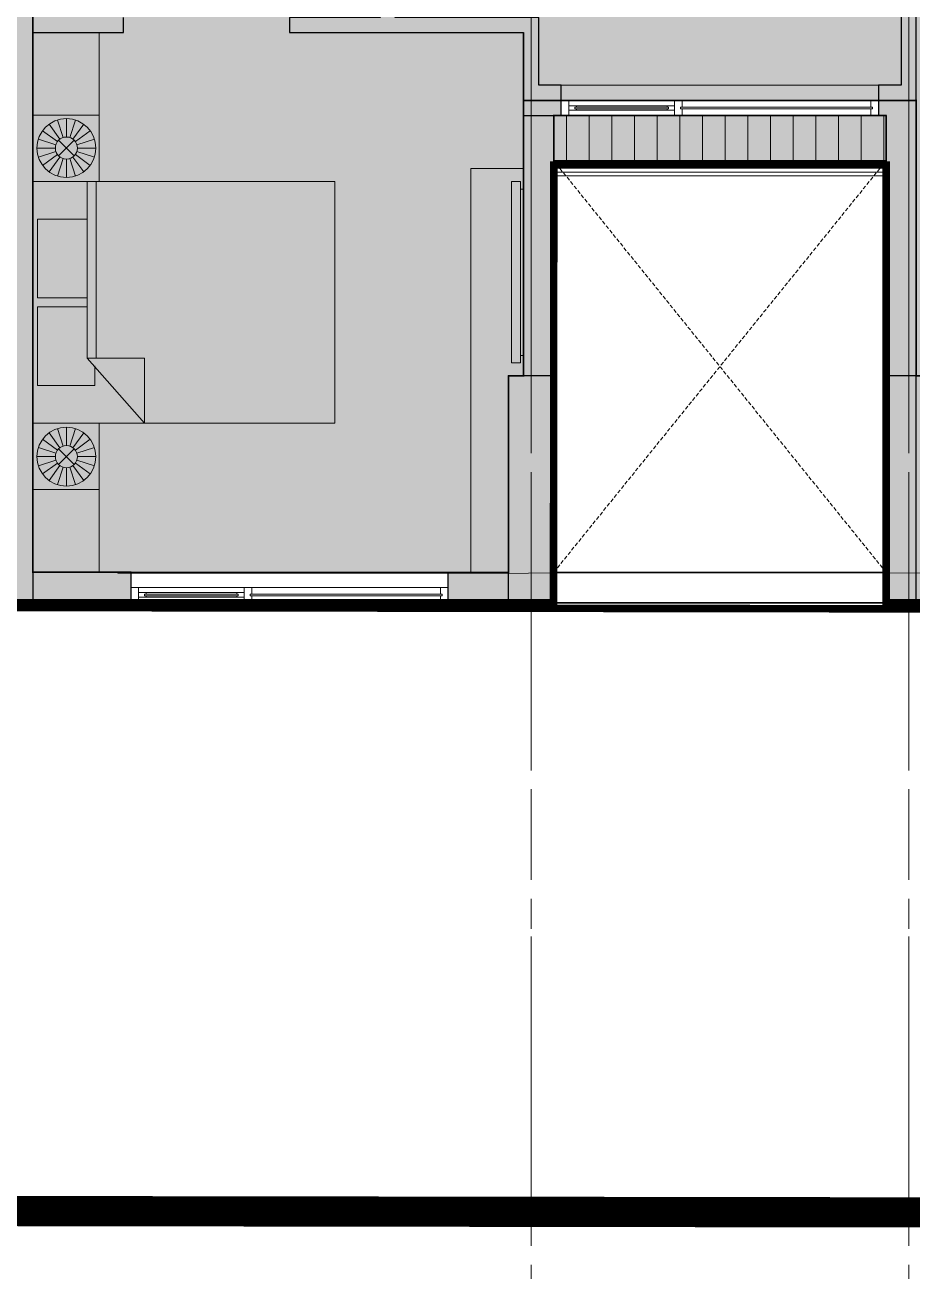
# Model space of a CAD drawing. Header units: millimetres. Extents: x -100356 to 314685, y 446 to 1273965.
# Drawn here: x 60838 to 66713, y 989304 to 997557 of the extents above; entities that cross this region are included whole.
import ezdxf
from ezdxf.xclip import XClip

# ---------------------------------------------------------------- set-up
doc = ezdxf.new("R2010")
doc.units = ezdxf.units.MM
doc.header["$XCLIPFRAME"] = 2
for name, pattern in [('20180221 BF$0$DASHDOT', [1, 0.5, -0.25, 0, -0.25]), ('CENTER', [2, 1.25, -0.25, 0.25, -0.25]), ('CENTER2', [28.574999999999996, 19.05, -3.174999999999999, 3.174999999999999, -3.174999999999999]), ('Dash', [6, 3, -3]), ('DASHED2', [0.375, 0.25, -0.125]), ('Kume - Grid Line', [10.5, 5.999999999999999, -1.25, 2, -1.25]), ('VL2 - tb$0$HIDDEN', [0.375, 0.25, -0.125])]:
    doc.linetypes.add(name, pattern=pattern)
for name, color, linetype in [('20180221 BF$0$10', 1, 'Continuous'), ('20180221 BF$0$TREE', 99, 'Continuous'), ('STR', 7, 'Continuous')]:
    doc.layers.add(name, color=color, linetype=linetype)
for name, color, linetype, lineweight in [('20180221 BF$0$setback', 1, 'Continuous', 13), ('@ color hatch', 7, 'Continuous', 13), ('A-_ANOT----_D', 7, 'Continuous', 5), ('A.Axis', 251, 'CENTER2', 13), ('A1 - dp$0$TUONG 2', 2, 'Continuous', 25), ('FURNITURE', 8, 'Continuous', 5), ('GJ', 1, 'Continuous', 13), ('Hatch-wall', 251, 'Continuous', 5), ('LC.HA', 250, 'Continuous', 9), ('LGI', 250, 'CENTER', 9), ('VL2 - tb$0$A.Door', 4, 'Continuous', 13), ('VL2 - tb$0$A.HACH 250', 250, 'Continuous', 5), ('VL2 - tb$0$A.Thin', 8, 'Continuous', 13), ('VL2 - tb$0$CUA', 5, 'Continuous', 9), ('VL2 - tb$0$FURNITURE', 8, 'Continuous', 5), ('VL2 - tb$0$TUONG 2', 2, 'Continuous', 35)]:
    doc.layers.add(name, color=color, linetype=linetype, lineweight=lineweight)
doc.layers.add('@area depoint', color=8, linetype='Continuous', lineweight=35, plot=False)
doc.styles.add('arial_eng', font='ARIALNI.TTF')

# ---------------------------------------------------------------- blocks, each defined once
blk = doc.blocks.new('VL1 revised')
at = {"layer": 'Hatch-wall', "ltscale": 0.5}
h = blk.add_hatch(color=256, dxfattribs=at)
h.dxf.hatch_style = 1
h.paths.add_polyline_path([(-3100.000599049032, -8150.15994298656), (-3100.000256870175, -1649.89728104329), (-2900.000256870117, -1649.897702117043), (-2900.000256870117, -1749.89766989206), (-3000.000256870117, -1749.897702117043), (-3000.000572528574, -8150.15994298656), (-2800.000553256366, -8150.159943010425), (-2800.000553411315, -9450.172068937332), (-2550.000553247286, -9450.172068967135), (-2550.000553247286, -9650.15994298656), (-3100.000553256366, -9650.15994298656), (-3100.000599049032, -8349.819615642831), (-3629.12690700026, -8349.819528392807), (-3629.12690700026, -8149.819239323027)])
h.paths.add_polyline_path([(-6450.400635734724, -9450.002849907498), (-6450.40410532651, -8649.831923099468), (-6450.40410532651, -6049.831925491744), (-6550.40410532651, -6049.831925491744), (-6550.40410532651, -5949.831925491744), (-6350.40410532651, -5949.831925491744), (-6350.40410532651, -8149.81932657311), (-6029.12690700026, -8149.819239323027), (-6029.12690700026, -8349.819528468302), (-6250.396009612014, -8349.819615718385), (-6250.405261857435, -9649.83192450658), (-6800.400635719881, -9649.831741677539), (-6800.400635719881, -9450.002849907498)])
h.paths.add_polyline_path([(-7650.40410532651, -4949.831925491744), (-7550.40410532651, -4949.831925491744), (-7550.40410532651, -4799.897491579177), (-6029.12690700026, -4799.897491579177), (-6029.12690700026, -4699.89749157941), (-6929.12690700026, -4699.89749157941), (-6929.12690700026, -1749.897491579177), (-6029.12690700026, -1749.897491579177), (-6029.12690700026, -1649.897491579526), (-7029.12690699962, -1649.897491579526), (-7029.12690699962, -2299.897491668933), (-9300.408259747957, -2299.897491668584), (-9300.408259747957, -1649.897491581971), (-9500.40829512116, -1649.897491580457), (-9500.40829512116, -2199.897490576608), (-10550.41592231131, -2199.897490967356), (-10550.41592272703, -2399.897490551753), (-7029.12690699962, -2399.897490576957), (-7029.126906999445, -4699.89749157941), (-7650.40410532651, -4699.89749157906)])
h.paths.add_polyline_path([(-8900.400635719881, -9649.831741677539), (-8900.400635719881, -9450.002849907498), (-9350.400635764701, -9450.002849907498), (-9350.400635734666, -6049.831925491686), (-7450.404105326394, -6049.831925491686), (-7450.40410532651, -5949.831925491744), (-7550.40410532651, -5949.831925491744), (-7550.40410532651, -5849.831925491744), (-7650.40410532651, -5849.831925491744), (-7650.404105326394, -5949.831925491686), (-9450.400635734666, -5949.831925491686), (-9450.400635740603, -6549.769647145818), (-9550.46940133418, -6549.769647145818), (-9550.46940132248, -8150.196337732545), (-9550.420044660743, -9649.831741677539)])
h.paths.add_polyline_path([(-10750.37680716731, -5849.831582532031), (-10550.45503367047, -5849.832268451515), (-10550.41592041886, -6549.758970714116), (-10450.46940133418, -6549.769647145818), (-10450.46940133418, -6749.769647145818), (-10550.41592043056, -6749.769647145993), (-10550.41592058807, -6752.793313932722), (-10750.42003721464, -6752.794782012934)])
h.paths.add_polyline_path([(-4499.999590280873, 150.0805675481097), (-10750.41592364438, 150.1008950219257), (-10750.41592364432, 0.1025083314161748), (-10550.41592364432, 0.1025083314161748), (-10550.41592364432, 0.09842820576159284), (-9500.40829512116, 0.09842820576159284), (-9500.4082597479, -649.8974906647345), (-9300.408259747957, -649.8974906632211), (-9300.373007513292, 0.1025083314161748), (-4500.001584871847, 0.03869429597398266)])
edge = h.paths.add_edge_path()
edge.add_line((0.002139655873179436, -4519.844118055888), (-399.9978603512282, -4519.844118055888))
edge.add_line((-399.9978603512282, -4519.844118055888), (-399.9978603512282, -3699.82753797411))
edge.add_line((-399.9978603512282, -3699.82753797411), (0.0011567342444323, -3699.82753797411))
edge.add_line((0.0011567342444323, -3699.82753797411), (0.00115673866821453, -1899.827537974052))
edge.add_line((0.00115673866821453, -1899.827537974052), (-1599.997596995148, -1899.827537974401))
edge.add_line((-1599.997596995148, -1899.827537974401), (-1599.997629220132, -2799.82753797411))
edge.add_line((-1599.997629220132, -2799.82753797411), (-1699.997629220132, -2799.82753797411))
edge.add_line((-1699.997629220132, -2799.82753797411), (-1699.997919244808, -1899.827602421108))
edge.add_line((-1699.997919244808, -1899.827602421108), (-2000.000572528574, -1899.827634645975))
edge.add_line((-2000.000572528574, -1899.827634645975), (-2000.000572528574, -1799.827956895635))
edge.add_line((-2000.000572528574, -1799.827956895635), (-1900.000572528574, -1799.827535821882))
edge.add_line((-1900.000572528574, -1799.827535821882), (-1900.000572528574, -1699.827535821882))
edge.add_line((-1900.000572528574, -1699.827535821882), (-1800.000572528574, -1699.827535821882))
edge.add_line((-1800.000572528574, -1699.827535821882), (-1800.000572528574, -1799.827535821882))
edge.add_line((-1800.000572528574, -1799.827535821882), (0.001156738901045173, -1799.827535825723))
edge.add_line((0.001156738901045173, -1799.827535825723), (0.0006153907743282616, 0.06815831316635013))
edge.add_line((0.0006153907743282616, 0.06815831316635013), (-1800.000572528574, 0.06815831316635013))
edge.add_line((-1800.000572528574, 0.06815831316635013), (-1800.000572528574, -949.8275358218816))
edge.add_line((-1800.000572528574, -949.8275358218816), (-1900.000572528574, -949.8275358218816))
edge.add_line((-1900.000572528574, -949.8275358218816), (-1900.000572528574, 0.06815831316635013))
edge.add_line((-1900.000572528574, 0.06815831316635013), (-3100.000594648824, 0.06858687492785975))
edge.add_line((-3100.000594648824, 0.06858687492785975), (-3100.000594648824, 150.168027553882))
edge.add_line((-3100.000594648824, 150.168027553882), (0.001156743091996759, 150.1675989823416))
edge.add_line((0.001156743091996759, 150.1675989823416), (200.001156743092, 150.1675989823416))
edge.add_line((200.001156743092, 150.1675989823416), (200.0011567432666, -9649.83174167748))
edge.add_line((200.0011567432666, -9649.83174167748), (-450.0005532711511, -9649.831741677306))
edge.add_line((-450.0005532711511, -9649.831741677306), (-450.0005532710929, -9449.831735049607))
edge.add_line((-450.0005532710929, -9449.831735049607), (-4.255562089383602e-07, -9449.831741684175))
edge.add_line((-4.255562089383602e-07, -9449.831741684175), (0.001156730169896036, -5369.844118053967))
edge.add_line((0.001156730169896036, -5369.844118053967), (-1699.997596995148, -5369.84411805385))
edge.add_line((-1699.997596995148, -5369.84411805385), (-1699.997596995148, -3549.82753797411))
edge.add_line((-1699.997596995148, -3549.82753797411), (-1599.997596995148, -3549.82753797411))
edge.add_line((-1599.997596995148, -3549.82753797411), (-1599.997596995148, -5269.84411805385))
edge.add_line((-1599.997596995148, -5269.84411805385), (0.001156730344519019, -5269.844118057925))
edge.add_line((0.001156730344519019, -5269.844118057925), (0.001156732207164168, -4519.844118055888))
h = blk.add_hatch(color=256, dxfattribs=at)
h.dxf.hatch_style = 1
h.paths.add_polyline_path([(-0.002621470659505576, -3799.827537974168), (-0.002621470601297915, -4419.844118055829), (0.002139655873179436, -4419.844118055888), (0.002139655873179436, -3799.82753797411)], flags=17)
h.paths.add_polyline_path([(-0.002621470601297915, -3699.827537974168), (-0.002621470659505576, -4519.844118055829), (0.001156732207164168, -4519.844118055888), (0.001156730344519019, -5269.844118057925), (-1599.997596995148, -5269.84411805385), (-1599.997596995148, -3549.82753797411), (-1699.997596995148, -3549.82753797411), (-1699.997596995148, -5369.84411805385), (0.001156730169896036, -5369.844118053967), (-4.255562089383602e-07, -9449.831741684175), (-450.0005532710929, -9449.831735049607), (-450.0005532711511, -9649.831741677306), (200.0011567432666, -9649.83174167748), (200.001156743092, 150.1675989823416), (0.001156743091996759, 150.1675989823416), (-3200.000572528632, 150.168027553882), (-3200.000572528632, 0.06858687492785975), (-1900.000572528574, 0.06815831316635013), (-1900.000572528574, -799.8974915795261), (-1800.000572528574, -799.8974915795261), (-1800.000572528574, 0.06815831316635013), (0.0006153907743282616, 0.06815831316635013), (0.001156738901045173, -1799.827535825723), (-1599.997596995439, -1799.827535822289), (-1599.997596995148, -1649.897491579526), (-1800.000572528574, -1649.897491579526), (-1800.000572528574, -1549.897491579526), (-1900.000572528574, -1549.897491579526), (-1900.000572528574, -1649.897281042649), (-2000.000572528574, -1649.897702116403), (-2000.000572528574, -1749.897379866801), (-1699.997919244808, -1749.897347641934), (-1699.997629220132, -2799.82753797411), (-1599.997629220132, -2799.82753797411), (-1599.997596995148, -1899.827537974401), (0.00115673866821453, -1899.827537974052), (0.0011567342444323, -3699.82753797411)])
at = {"layer": 'A1 - dp$0$TUONG 2', "ltscale": 0.5}
blk.add_lwpolyline([(0.001156743091996759, 150.1675989823416), (200.001156743092, 150.1675989823416), (200.0011567432666, -9649.83174167748), (-450.0005532711511, -9649.831741677306)], dxfattribs=at)
at = {"color": 1, "ltscale": 0.5, "style": 'arial_eng'}
blk.add_attdef('AC', (-10424.08873093402, -1988.590437841427, -6.939877011279239e-05), '', height=300, rotation=7.777344308823066e-06, dxfattribs=at)
blk = doc.blocks.new('grid tower')
at = {"layer": 'A.Axis', "linetype": 'Kume - Grid Line', "lineweight": 9, "ltscale": 100}
for p, q in [((7949.799126981641, 38386.77397704031), (7949.799126981408, -18372.69118757342)), ((10449.79834466649, 38386.77397704031), (10449.79834466625, -18372.69118757342)), ((48341.18399926659, 31299.93502900726), (-14918.79991812445, 31299.93502900749))]:
    blk.add_line(p, q, dxfattribs=at)
blk = doc.blocks.new('VL2 - tb$0$Bed 1600')
at = {"linetype": 'Continuous'}
for p, q in [((2.000000749999799, -80.00003000000197), (2.000000749999799, 0)), ((2.000000749999799, 0), (65.99999225000056, 0)), ((65.99999225000056, 0), (65.99999225000056, -80.00003000000197)), ((12.00000150000051, -1.200000000002547), (32.79999149999958, -1.200000000002547)), ((12.00000150000051, -14.40000000000146), (12.00000150000051, -1.200000000002547)), ((32.79999149999958, -1.200000000002547), (32.79999149999958, -14.40000000000146)), ((35.20000150000124, -1.200000000002547), (56.00000150000005, -1.200000000002547)), ((35.20000150000124, -14.40000000000146), (35.20000150000124, -1.200000000002547)), ((56.00000150000005, -1.200000000002547), (56.00000150000005, -16.39999999999964)), ((2.000000749999799, -14.40000000000146), (48.80001150000317, -14.40000000000146)), ((65.99999225000056, -29.59999999999854), (48.80001150000317, -14.40000000000146)), ((48.80001150000317, -14.40000000000146), (48.80001150000317, -29.59999999999854)), ((56.00000150000005, -16.39999999999964), (50.79937150000114, -16.39999999999964)), ((48.80001150000317, -16.80000000000109), (2.000000749999799, -16.80000000000109)), ((48.80001150000317, -29.59999999999854), (65.99999225000056, -29.59999999999854)), ((65.99999225000056, -80.00003000000197), (2.000000749999799, -80.00003000000197))]:
    blk.add_line(p, q, dxfattribs=at)
blk = doc.blocks.new('VL2 - tb$0$tab')
for p, q in [((439.0243902440415, 0), (0, 0)), ((0, 0), (0, -439.0243902440415)), ((439.0243902440415, -439.0243902440998), (439.0243902440415, 0)), ((174.3557373892981, -163.2719962538103), (102.6746090609813, -64.61138718365692)), ((194.7534147979459, -152.8788605035515), (157.068415483809, -36.8963585163001)), ((217.3644143863348, -149.2976299885777), (217.3644143863348, -27.34641047636979)), ((239.9754139747238, -152.8788605035515), (277.6604132887442, -36.89635851635831)), ((260.3730913832551, -163.2719962538103), (332.0542197116883, -64.61138718371511)), ((147.7749131940072, -199.857362107432), (31.79241120675579, -162.1723627934116)), ((158.1680489442078, -179.4596846988424), (59.50743987411261, -107.7785563705256)), ((276.5607798283454, -179.4596846988424), (375.2213888984406, -107.7785563705256)), ((286.9539155786624, -199.8573621074902), (402.9364175657973, -162.1723627934698)), ((144.1936826789751, -222.4683616958791), (22.24246316682547, -222.4683616958791)), ((147.7749131940072, -245.0793612842681), (31.79241120675579, -282.7643605982885)), ((165.6248938116477, -170.7288411212503), (269.1039349609054, -274.207882270508)), ((269.1039349609054, -170.7288411212503), (165.6248938116477, -274.207882270508)), ((286.9539155786624, -245.0793612842681), (402.9364175657973, -282.7643605982885)), ((290.5351460935781, -222.4683616958791), (412.4863656058441, -222.4683616958791)), ((158.1680489442078, -265.4770386928576), (59.50743987411261, -337.1581670212327)), ((174.3557373892981, -281.6647271379479), (102.6746090608649, -380.3253362080432)), ((194.7534147978294, -292.0578628882067), (157.068415483809, -408.0403648753999)), ((217.3644143862184, -295.6390934031806), (217.3644143862184, -417.5903129153884)), ((217.3644143863348, -295.6390934031806), (217.3644143863348, -417.5903129153884)), ((239.9754139747238, -292.0578628882067), (277.6604132887442, -408.0403648753999)), ((260.3730913832551, -281.6647271379479), (332.0542197116883, -380.3253362080432)), ((276.5607798283454, -265.4770386929158), (375.2213888984406, -337.1581670212327)), ((0, -439.0243902440415), (439.0243902440415, -439.0243902440998))]:
    blk.add_line(p, q)
for radius in [195.1219512195127, 73.17073170731727]:
    blk.add_circle((217.3644143863348, -222.4683616958791), radius)
blk = doc.blocks.new('VL2 - tb$0$A$C6FE626A3')
for p, q in [((-90, 605.700302251149), (-150, 605.700302251149)), ((-150, -594.299697748851), (-150, 605.700302251149)), ((-90, -594.299697748851), (-90, 605.700302251149)), ((-90, 556.6419258960523), (-70, 556.6419258960523)), ((-70, -544.8904991850723), (-70, 556.6419258960523)), ((-90, -544.8904991850723), (-70, -544.8904991850723)), ((-90, -594.299697748851), (-150, -594.299697748851))]:
    blk.add_line(p, q)
blk = doc.blocks.new('VL2 - tb$0$cua so 1')
at = {"layer": 'VL2 - tb$0$A.Door', "ltscale": 0.5}
for p, q in [((1400, 65), (2000, 65)), ((1400, 35), (2000, 35))]:
    blk.add_line(p, q, dxfattribs=at)
for points in [[(0, 0), (2100, 0), (2100, 100), (0, 100)], [(2050, 100), (2050, 0), (2100, 0), (2100, 100)]]:
    blk.add_lwpolyline(points, close=True, dxfattribs=at)
for points in [[(50, 55), (50, 100), (0, 100), (0, 0), (50, 0), (50, 45), (40, 45), (40, 55), (50, 55)], [(1300, 55), (1300, 100), (1350, 100), (1350, 0), (1300, 0), (1300, 45), (1310, 45), (1310, 55), (1300, 55)], [(1400.000000000015, 55), (1400.000000000029, 65), (1350.000000000029, 65), (1350, 35), (1400, 35), (1400.000000000015, 45), (1390.000000000015, 45), (1390.000000000015, 55), (1400.000000000015, 55)], [(2000, 55), (2000, 65), (2050, 65), (2050, 35), (2000, 35), (2000, 45), (2010, 45), (2010, 55), (2000, 55)]]:
    blk.add_lwpolyline(points, dxfattribs=at)
at = {"layer": 'VL2 - tb$0$A.HACH 250', "ltscale": 0.5}
for points in [[(40, 45), (1310, 45), (1310, 55), (40, 55)], [(1390, 45), (2010, 45), (2010, 55), (1390, 55)]]:
    blk.add_lwpolyline(points, close=True, dxfattribs=at)
blk = doc.blocks.new('*U210')
at = {"layer": 'VL2 - tb$0$FURNITURE'}
for p, q in [((0, 100), (2199.99976020247, 100.0000008314847)), ((0, 75), (2199.99976020247, 75.0000008314847)), ((0, 25), (2199.99976020247, 25.00000083148469)), ((0, 0), (2199.99976020247, 8.314846961338672e-07))]:
    blk.add_line(p, q, dxfattribs=at)
blk = doc.blocks.new('VL2 - tb')
at = {"layer": '@ color hatch', "ltscale": 0.5}
h = blk.add_hatch(color=181, dxfattribs=at)
h.dxf.hatch_style = 1
h.paths.add_polyline_path([(9100.001540497877, 9624.998991703149), (9100.001540497877, 8324.986865752377), (8999.999637712492, 8324.986525425978), (9000.0041954341, 6500.065177052049), (6400.000052928226, 6500.06517671363), (6400.000052968739, 8324.98686574673), (3100.000106230378, 8324.98686574673), (3100.000106230611, 9624.999367163575), (100.0000754365465, 9624.999135101098), (100.000596036145, 1074.999707108364), (499.9484911726904, 1074.999738705403), (499.9483490223065, 174.995190483809), (11349.99997263454, 174.9932980028098), (11349.99997263454, 574.9932980099111), (11800.00016349636, 574.9953756167088), (12250.00016349618, 574.9954839816783), (12249.99750251259, 9624.998991717934)])
h.paths.add_polyline_path([(8800.199474684661, 6900.06517607026), (6600.199736109935, 6900.06517607026), (6600.000134324422, 6600.065176882839), (8799.999872899149, 6600.065176882839)], flags=17)
h.paths.add_polyline_path([(3300.000106230378, 8524.986865752377), (6400.00005316094, 8524.986865827988), (6400.00005316094, 9825.062676458445), (3300.000106230378, 9825.062676382833)])
at = {"layer": 'Hatch-wall', "ltscale": 0.5}
h = blk.add_hatch(color=256, dxfattribs=at)
h.dxf.hatch_style = 1
h.paths.add_polyline_path([(9499.999306179001, 174.9951588867698), (10120.01588626078, 174.9951588867698)], flags=16)
h.paths.add_polyline_path([(9000.064162335068, 6600.067872642248), (8750.200674940366, 6600.065176882839), (8750.200674940366, 6400.053248359647), (8900.066403349629, 6400.060657408438), (8900.099719039921, 5950.071981137269), (9849.99992144329, 5950.066592331976), (9849.999830258312, 3074.994076127477), (9749.999830258428, 3074.994076127477), (9749.999830258428, 2974.994076127477), (9849.999830258312, 2974.994076127477), (9849.999830258312, 2874.99515888677), (9949.999830258312, 2874.99515888677), (9949.999830258312, 2974.994076127477), (10549.99982985784, 2974.994076127477), (10549.99982985784, 3074.994076128176), (9949.999830258312, 3074.994076127477), (9949.999829871347, 5950.065176069562), (10549.99982985784, 5950.065176069562), (10549.99982985784, 6050.063903522154), (8999.999872931163, 6050.067190937989)], flags=16)
h.paths.add_polyline_path([(6400.000052915188, 6050.067190937989), (6400.000053315423, 2974.994076127477), (8849.999830258428, 2974.994076127477), (8849.999830258428, 3074.994076127477), (6500.00005331554, 3074.994076127477), (6499.993228823296, 6400.065566801059), (6650.193758941896, 6400.065562521049), (6650.193758941896, 6600.065562521049), (6599.993218647258, 6600.06479103223), (6600.000053406344, 9824.999032358872), (6400.000053406577, 9824.999032358872), (6400.000052915188, 8524.986865752377), (6400.000052915188, 8324.986865752377)], flags=17)
h.paths.add_polyline_path([(3100.000106230378, 9624.999367163575), (2700.000075436546, 9624.999367163575), (2700.000075436546, 9824.999171773146), (3300.000106230378, 9824.999171773146), (3300.000106230378, 8524.986865752377), (4000.000052915304, 8524.986865752435), (4000.000052915304, 8324.986865752435), (3200.000101085869, 8324.986865752377), (3200.000101085869, 5625.000498386624), (3100.000106230378, 5625.000498386624)], flags=17)
h.paths.add_polyline_path([(100.0007700452115, 1874.993616260879), (100.0005489764153, 1874.993616261054), (100.0005489764153, 1374.993616261054), (100.0007700452115, 1374.993616260879)], flags=16)
edge = h.paths.add_edge_path()
edge.add_line((12249.99982943246, 9624.998991718516), (12249.99982945551, 6050.06517607026))
edge.add_line((12249.99982945551, 6050.06517607026), (11649.99982985784, 6050.06517607026))
edge.add_line((11649.99982985784, 6050.06517607026), (11649.99982985784, 5950.065176069562))
edge.add_line((11649.99982985784, 5950.065176069562), (12249.99982939911, 5950.065176069562))
edge.add_line((12249.99982939911, 5950.065176069562), (12249.99982991628, 3074.994076128176))
edge.add_line((12249.99982991628, 3074.994076128176), (11649.99982985784, 3074.994076128176))
edge.add_line((11649.99982985784, 3074.994076128176), (11649.99982985784, 2974.994076127477))
edge.add_line((11649.99982985784, 2974.994076127477), (12249.99982945598, 2974.994076127477))
edge.add_line((12249.99982945598, 2974.994076127477), (12249.99982945598, 1874.994076127477))
edge.add_line((12249.99982945598, 1874.994076127477), (11070.01588626078, 1874.994076127827))
edge.add_line((11070.01588626078, 1874.994076127827), (11070.01588626078, 1774.994076127128))
edge.add_line((11070.01588626078, 1774.994076127128), (12249.99999267352, 1774.994076126779))
edge.add_line((12249.99999267352, 1774.994076126779), (12250.00016349636, 174.9951588867698))
edge.add_line((12250.00016349636, 174.9951588867698), (10220.01588626078, 174.9951588867698))
edge.add_line((10220.01588626078, 174.9951588867698), (9399.999306179001, 174.9951588867698))
edge.add_line((9399.999306179001, 174.9951588867698), (8649.999306179001, 174.996141804033))
edge.add_line((8649.999306179001, 174.996141804033), (8649.999306179001, 1774.995158870413))
edge.add_line((8649.999306179001, 1774.995158870413), (10320.01588626078, 1774.995158889855))
edge.add_line((10320.01588626078, 1774.995158889855), (10320.01588626078, 1874.995158887119))
edge.add_line((10320.01588626078, 1874.995158887119), (9949.999830258312, 1874.99515888677))
edge.add_line((9949.999830258312, 1874.99515888677), (9949.999830258312, 1974.99515888677))
edge.add_line((9949.999830258312, 1974.99515888677), (9849.999830258312, 1974.99515888677))
edge.add_line((9849.999830258312, 1974.99515888677), (9849.999830258312, 1874.99515888677))
edge.add_line((9849.999830258312, 1874.99515888677), (7349.999972007237, 1874.99515888677))
edge.add_line((7349.999972007237, 1874.99515888677), (7349.999972007237, 1774.99515888677))
edge.add_line((7349.999972007237, 1774.99515888677), (8549.999306179001, 1774.99515888677))
edge.add_line((8549.999306179001, 1774.99515888677), (8549.999306179001, 174.996141804033))
edge.add_line((8549.999306179001, 174.996141804033), (6500.000053315423, 174.996141804033))
edge.add_line((6500.000053315423, 174.996141804033), (6500.000053315423, 1774.99515888677))
edge.add_line((6500.000053315423, 1774.99515888677), (6599.999972007237, 1774.99515888677))
edge.add_line((6599.999972007237, 1774.99515888677), (6599.999972007237, 1874.99515888677))
edge.add_line((6599.999972007237, 1874.99515888677), (6500.000053315423, 1874.99515888677))
edge.add_line((6500.000053315423, 1874.99515888677), (6400.000053315423, 1874.99515888677))
edge.add_line((6400.000053315423, 1874.99515888677), (6400.000053315423, 174.996141804033))
edge.add_line((6400.000053315423, 174.996141804033), (6300.000053315423, 174.996141804033))
edge.add_line((6300.000053315423, 174.996141804033), (6300.000053315423, 24.9995016133762))
edge.add_line((6300.000053315423, 24.9995016133762), (12449.99983046495, 24.99950162059395))
edge.add_line((12449.99983046495, 24.99950162059395), (12449.99982870213, 9824.999199145997))
edge.add_line((12449.99982870213, 9824.999199145997), (11599.99987290602, 9824.998991711414))
edge.add_line((11599.99987290602, 9824.998991711414), (11599.99987290602, 9624.998808688018))
edge.add_line((11599.99987290602, 9624.998808688018), (12249.99964944855, 9624.998991718516))
edge.add_line((8750.200674940366, 6600.065176882839), (8800.199474674126, 6600.066524762544))
edge.add_line((8800.199474674126, 6600.066524762544), (8799.999872906134, 9824.998991711414))
edge.add_line((8799.999872906134, 9824.998991711414), (9499.999872906017, 9824.998991711414))
edge.add_line((9499.999872906017, 9824.998991711414), (9499.999872906017, 9624.999004078447))
edge.add_line((9499.999872906017, 9624.999004078447), (9100.001540497877, 9624.999004078447))
edge.add_line((9100.001540497877, 9624.999004078447), (9100.001540497877, 8324.986525442277))
edge.add_line((9100.001540497877, 8324.986525442277), (9000.004431456793, 8324.986525442277))
edge.add_line((9000.004431456793, 8324.986525442277), (9000.00928074692, 6900.065515734721))
h.paths.add_polyline_path([(4500.000053315423, 174.9961038297624), (4600.000053315482, 174.9961038297624), (4600.000053315423, 174.9934975972283), (4700.000038546626, 174.9930229427991), (4700.000038546626, 24.99737040087348), (-99.99916103651049, 24.99954906338826), (-99.9999511319329, 9824.999361203809), (600.0000754365465, 9824.999354796542), (600.0000754365465, 9624.999354796542), (100.0000754365465, 9624.999354796542), (100.0003307052539, 6324.999359591107), (2200.000479795737, 6324.999367163575), (2200.00047979597, 6124.999334914843), (2100.000479795737, 6124.999334914843), (2100.000479795737, 6224.999334914843), (100.000342738349, 6224.999367163575), (100.0006495681591, 4624.999367163284), (2100.000649568392, 4624.999367163284), (2100.00047979597, 5374.999334914843), (2200.00047979597, 5374.999334914843), (2200.000649568392, 4624.999367163284), (3100.000270858291, 4624.999367163284), (3100.000101085869, 4725.000498386624), (3200.000270858291, 4725.000498386624), (3200.000270858291, 4524.999367163284), (100.0006523800548, 4524.99930156552), (100.0006523800548, 1974.993616260879), (849.9990864486899, 1974.993616260879), (849.9990864486899, 1874.993616260879), (100.0005489765317, 1874.993580966024), (100.0005489762989, 1274.993580966024), (100.0007381864707, 1274.993616260879), (100.0008268705569, 174.9951588867698), (1699.999241048703, 174.9951588867698), (1700.000023749657, 1874.993616260879), (1599.99908644869, 1874.993616260879), (1599.99908644869, 1974.993616260879), (1800.000053315423, 1974.993616260879), (1800.000053315423, 174.9968201786978), (4500.000053315423, 174.9936162608792)])
h = blk.add_hatch(color=256, dxfattribs=at)
h.dxf.hatch_style = 1
h.paths.add_polyline_path([(12449.99982870213, 9824.999199145997), (11599.99987290602, 9824.998991711414), (11599.99987290602, 9624.998808688018), (12249.99982943246, 9624.998991718574), (12249.99982945551, 6050.06517607026), (11649.99982985784, 6050.06517607026), (11649.99982985784, 5950.065176069562), (12249.99982939911, 5950.065176069562), (12249.99982991628, 3074.994076128176), (11649.99982985784, 3074.994076128176), (11649.99982985784, 2974.994076127477), (12249.99982945598, 2974.994076127477), (12249.99982945598, 1874.994076127477), (11070.01588626078, 1874.994076127827), (11070.01588626078, 1774.994076127128), (12249.99999267352, 1774.994076126779), (12250.00016349636, 174.9951588867698), (10220.01588626078, 174.9951588867698), (9399.999306179001, 174.9951588867698), (8649.999306179001, 174.996141804033), (8649.999306179001, 1774.995158870413), (10320.01588626078, 1774.995158889855), (10320.01588626078, 1874.995158887119), (9949.999830258312, 1874.99515888677), (9949.999830258312, 1974.99515888677), (9849.999830258312, 1974.99515888677), (9849.999830258312, 1874.99515888677), (7349.999972007237, 1874.99515888677), (7349.999972007237, 1774.99515888677), (8549.999306179001, 1774.99515888677), (8549.999306179001, 174.996141804033), (6500.000053315423, 174.996141804033), (6500.000053315423, 1774.99515888677), (6599.999972007237, 1774.99515888677), (6599.999972007237, 1874.99515888677), (6500.000053315423, 1874.99515888677), (6400.000053315423, 1874.99515888677), (6400.000053315423, 174.996141804033), (6000.000053315307, 174.996141804033), (6000.000053315307, 24.9995016133762), (12449.99983046495, 24.99950162059395)])
h.paths.add_polyline_path([(10120.01588626078, 174.9951588867698), (9499.999306179001, 174.9951588867698)], flags=16)
h = blk.add_hatch(color=256, dxfattribs=at)
h.dxf.hatch_style = 1
h.paths.add_polyline_path([(9100.001540497877, 9624.999004078447), (9499.999872906017, 9624.999004078447), (9499.999872906017, 9824.998991711414), (8799.999872906134, 9824.998991711414), (8800.19998466433, 6600.066354935174), (9000.009790726588, 6600.066694599635), (9000.004431456793, 8324.986525442277), (9100.001540497877, 8324.986525442277)])
at = {"layer": 'VL2 - tb$0$A.HACH 250'}
h = blk.add_hatch(dxfattribs=at)
h.set_pattern_fill('_USER', color=256, scale=150, angle=270, pattern_type=0)
h.set_pattern_definition([(270, (228224.7406657292, -53495.2606259826), (150, -2.755455298081545e-14), [])])
h.paths.add_polyline_path([(6600.000038864673, 6600.065202322614), (6600.199640650186, 6900.065201510035), (8800.199570144527, 6900.065150630486), (8799.999968358898, 6600.065151443006)])
at = {"layer": '@area depoint', "color": 250, "ltscale": 10, "const_width": 10}
for points in [[(9100.001540497877, 9624.998991703149), (9100.001540497877, 8324.986865752377), (8999.999637712492, 8324.986525425978), (9000.0041954341, 6500.065177052049), (6400.000052928226, 6500.06517671363), (6400.000052968739, 8324.98686574673), (3100.000106230378, 8324.98686574673), (3100.000106230611, 9624.999367163575), (100.0000754365465, 9624.999135101098), (100.000596036145, 1074.999707108364), (499.9484911726904, 1074.999707108364), (499.9483490223065, 174.9951588867698), (700.0003996376181, 174.9951588867698), (700.0003996376181, 174.9951588867698), (11349.99997263454, 174.9932980028098), (11349.99997263454, 574.9932980099111), (11800.00016349636, 574.9953756167088), (11800.00016349636, 574.9953756167088), (12250.00016349618, 574.9954839816783), (12249.99750251259, 9624.998991717934)], [(8800.199474684661, 6900.06517607026), (6600.199736109935, 6900.06517607026), (6600.000134324422, 6600.065176882839), (8799.999872899149, 6600.065176882839)]]:
    blk.add_lwpolyline(points, close=True, dxfattribs=at)
at = {"layer": 'A1 - dp$0$TUONG 2', "ltscale": 0.5}
for points in [[(12249.99982943246, 9624.998991718516), (12249.99982945551, 6050.06517607026), (11649.99982985784, 6050.06517607026), (11649.99982985784, 5950.065176069562)], [(12449.99982870213, 9824.999199145997), (11599.99987290602, 9824.998991711414), (11599.99987290602, 9624.998808688018), (12249.99964944855, 9624.998991718516)], [(6400.000052915188, 6050.067190937989), (6400.000053315423, 2974.994076127477), (8849.999830258428, 2974.994076127477), (8849.999830258428, 3074.994076127477), (6500.00005331554, 3074.994076127477), (6500.00014450046, 6400.065566907288), (6650.20067461906, 6400.065562627278), (6650.20067461906, 6600.065562627278), (6600.000134324422, 6600.064791138459), (6600.000053406344, 9824.999032358872), (6400.000053406577, 9824.999032358872), (6400.000052915188, 8524.986865752377), (6400.000052915188, 8524.986865752377), (6400.000052915188, 8324.986865752377), (6400.000052915188, 8324.986865752377), (6400.000052915188, 6050.067190937989)], [(9000.004487002501, 6600.066694590671), (8800.199474684661, 6600.066354934359), (8799.999872906134, 9824.998991711414), (9499.999872906017, 9824.998991711414), (9499.999872906017, 9624.999004078447), (9100.001540497877, 9624.999004078447), (9100.001540497877, 8324.986525442277), (9000.004431456793, 8324.986525442277), (9000.00928074692, 6050.067190937989)], [(9000.023956744757, 6600.066524762544), (8750.200674940366, 6600.066524762544), (8750.200674940366, 6400.066524762544), (8900.06640389777, 6400.053253735416), (8900.099719588063, 5950.064577464247), (9849.99992144329, 5950.066592331976), (9849.999830258312, 3074.994076127477), (9749.999830258428, 3074.994076127477), (9749.999830258428, 2974.994076127477), (9849.999830258312, 2974.994076127477), (9849.999830258312, 2874.99515888677), (9949.999830258312, 2874.99515888677), (9949.999830258312, 2974.994076127477), (10549.99982985784, 2974.994076127477), (10549.99982985784, 3074.994076128176), (9949.999830258312, 3074.994076127477), (9949.999829871347, 5950.065176069562), (10549.99982985784, 5950.065176069562), (10549.99982985784, 6050.063903522154), (8999.999872931163, 6050.067190937989), (9000.023956744757, 6600.066524762544)], [(9949.999829857843, 6050.06517607026), (9949.999829857843, 6050.067190937989), (8999.999872931163, 6050.067190937989)]]:
    blk.add_lwpolyline(points, dxfattribs=at)
at = {"layer": 'VL2 - tb$0$A.Thin', "linetype": 'VL2 - tb$0$HIDDEN', "ltscale": 100}
for p, q in [((6599.998064927757, 9624.999212906288), (8800.199474684661, 6900.06517607026)), ((8800.013515423168, 9625.08364114596), (6600.395019974443, 6900.065124098386))]:
    blk.add_line(p, q, dxfattribs=at)
at = {"layer": 'VL2 - tb$0$CUA'}
blk.add_line((11749.99964944855, 9624.998991718516), (9499.999872906017, 9624.999004078447), dxfattribs=at)
blk.add_lwpolyline([(8750.200674940366, 6400.066524762544), (6650.20067461906, 6400.066524762544)], dxfattribs=at)
at = {"layer": 'VL2 - tb$0$FURNITURE'}
for points in [[(8799.999872906832, 9825.00088512234), (6599.998063440318, 9824.999188005168), (6599.998063440318, 9624.999212906288), (8799.999872906832, 9625.00091002346)], [(9350.001540483092, 9624.998991732951), (9100.001540497877, 9624.998991703149), (9100.001540497877, 8324.986865752377), (8999.999637712492, 8324.986525425978), (9000.000488446094, 6950.06517607026), (9350.001540512778, 6950.065176040458)], [(11810.9758544116, 9624.998991718167), (12249.99867228442, 9624.998991718167), (12249.99867228442, 8637.531677644409), (11810.9758544116, 8637.531677644409)], [(11810.97585441172, 7037.532490144018), (12249.99867228454, 7037.532490144018), (12249.99867228454, 6050.06517607026), (11810.97585441172, 6050.06517607026)]]:
    blk.add_lwpolyline(points, close=True, dxfattribs=at)
at = {"layer": 'VL2 - tb$0$FURNITURE', "rotation": 270}
blk.add_blockref('VL2 - tb$0$tab', (12249.99982945761, 9076.556067888392), dxfattribs=at)
at = {"layer": 'VL2 - tb$0$FURNITURE', "xscale": -24.99999062500365, "yscale": 24.99999062500365, "zscale": 24.99999062500365, "rotation": 270}
blk.add_blockref('VL2 - tb$0$Bed 1600', (12249.99982945761, 6987.532490144018), dxfattribs=at)
at = {"layer": 'VL2 - tb$0$FURNITURE', "xscale": -1}
blk.add_blockref('VL2 - tb$0$A$C6FE626A3', (8930.000302432221, 7631.650334608334), dxfattribs=at)
at = {"layer": 'VL2 - tb$0$FURNITURE', "xscale": -1, "rotation": 270}
blk.add_blockref('VL2 - tb$0$tab', (12250.00024465588, 6598.508099899977), dxfattribs=at)
at = {"layer": 'VL2 - tb$0$TUONG 2'}
for p in [(9499.999872906017, 9724.998991711414), (6650.200674940366, 6500.065176882839)]:
    blk.add_blockref('VL2 - tb$0$cua so 1', p, dxfattribs=at)
at = {"layer": 'VL2 - tb$0$TUONG 2', "xscale": -1}
blk.add_blockref('*U210', (8800.199474684661, 6900.06517607026), dxfattribs=at)
blk = doc.blocks.new('SITE')
at = {"layer": 'GJ', "color": 2, "linetype": 'DASHED2', "ltscale": 200, "const_width": 50, "elevation": -1.948401880183878e-06}
blk.add_lwpolyline([(-44663.63229239447, 42637.51076691056), (-38719.1918957046, 42656.10663358861), (-35209.13193755236, 42660.46846675558), (-34095.90027281136, 42670.90452164086), (-29878.63724851527, 42740.08829556103), (-25969.8822123002, 42803.69467001787), (-21953.70208691485, 42762.33819735248), (-17824.85726146697, 42747.82105758612), (-8761.388092617854, 42796.05047907075), (-2287.339617544902, 42907.87486342783), (-2255.000619305414, 42909.88816991018), (-1185.958073573885, 35376.80779356154), (-1156.783467286848, 8044.275215967384), (-171.9813663010718, -62.86530163977295), (-42868.96356875566, 0.1675262849894352)], dxfattribs=at)
blk = doc.blocks.new('20180221 BF$0$hientrang')
at = {"layer": '20180221 BF$0$10', "color": 1, "linetype": 'Continuous'}
blk.add_line((-113703.7250930925, 94445.17937762529, -2.992358174704361e-06), (-110539.5391252695, 43325.99325691804, -3.166221725372034e-06), dxfattribs=at)
at = {"layer": '20180221 BF$0$10', "color": 1}
blk.add_line((-113703.7250930927, 94445.17937739257, -2.992358174705594e-06), (-110539.5391251527, 43325.99325715075, -3.166221725367291e-06), dxfattribs=at)
at = {"layer": '20180221 BF$0$setback', "color": 1, "linetype": '20180221 BF$0$DASHDOT', "ltscale": 200, "const_width": 199.9999999999989, "elevation": -1.53136088444266e-06}
blk.add_lwpolyline([(-64686.94851514074, 107632.9810850667), (-71608.37706451997, 106511.7644102626), (-73129.04848191817, 105983.6939227391), (-73129.77188895695, 105413.6943814919), (-77140.46668372146, 104868.7840565916), (-77249.98432364347, 105248.9233555457), (-77680.02205133153, 105219.4691077945), (-77899.85688678871, 105349.7482127215), (-82200.19610381714, 105085.205710631), (-86230.42128828267, 104910.3204712458), (-87270.43313686637, 104901.6403796111), (-90120.5450698068, 104815.2574872069), (-91714.02121947054, 102077.2776190099), (-92674.05852046615, 102048.496012891), (-92311.86399965215, 95898.03138542868), (-95312.11534694565, 95701.83895285951), (-99272.48028293074, 95416.86495888885), (-103262.7181827744, 95231.9289630623), (-108843.360956759, 94729.01114795636), (-111843.510832847, 94612.81864924676), (-113703.7250930925, 94445.17937762529), (-110539.5391252695, 43325.99325691804), (-98301.24391884258, 45605.8400378988), (-91529.78281577869, 9755.653253143071)], dxfattribs=at)
blk = doc.blocks.new('X-GRID')
at = {"layer": 'LGI', "ltscale": 1500}
for p, q in [((-34449.99921768473, 49486.83894699798), (-34449.99921768496, -7272.626217615776)), ((-31949.99999999988, 49486.83894699797), (-31950.00000000012, -7272.626217615774)), ((5008.778208642208, 42399.99999896497), (-57318.59826279082, 42399.99999896512))]:
    blk.add_line(p, q, dxfattribs=at)
blk = doc.blocks.new('f23 grid column')
at = {"layer": 'LC.HA'}
h = blk.add_hatch(color=256, dxfattribs=at)
h.dxf.hatch_style = 1
h.paths.add_polyline_path([(-4606.809333565703, -29861.60279186227), (-4906.809333565703, -29861.60279186227), (-4906.809333565703, -31361.60279186227), (-4606.809333565703, -31361.60279186227)])
h = blk.add_hatch(color=256, dxfattribs=at)
h.dxf.hatch_style = 1
h.paths.add_polyline_path([(-2104.809333565703, -29861.60279186227), (-2404.809333565703, -29861.60279186227), (-2404.809333565703, -31361.60279186227), (-2104.809333565703, -31361.60279186227)])
at = {"layer": 'STR', "ltscale": 1000, "elevation": -2.452996498042025e-06}
for points in [[(-4606.809333565703, -29861.60279186227), (-4906.809333565703, -29861.60279186227), (-4906.809333565703, -31361.60279186227), (-4606.809333565703, -31361.60279186227)], [(-2104.809333565703, -29861.60279186227), (-2404.809333565703, -29861.60279186227), (-2404.809333565703, -31361.60279186227), (-2104.809333565703, -31361.60279186227)]]:
    blk.add_lwpolyline(points, close=True, dxfattribs=at)
at = {"rotation": 180}
blk.add_blockref('X-GRID', (-36705.0097984586, 11038.47167832364, -2.200699189112951e-06), dxfattribs=at)

msp = doc.modelspace()

# ---------------------------------------------------------------- linework, layer by layer
at = {"color": 3, "linetype": 'Dash', "ltscale": 30, "const_width": 49.99999999999999, "elevation": 6.81027361539873e-05}
msp.add_lwpolyline([(81740.89080888515, 1005328.762799334), (81740.8907739808, 996778.7341936898), (81740.8907739808, 996778.7341936898), (81740.8907739808, 993728.8064653829), (66541.2857352367, 993728.8064649451), (66541.28528573229, 996628.7995912652), (64340.49054614733, 996628.7992501378), (64339.08590815338, 993728.8068618458), (51140.88622478773, 993731.926517861), (51140.28527141565, 996631.8300353137), (50139.96519973483, 996631.9580382233), (50140.71230491535, 993737.0066190937), (49940.33875209145, 993737.116452981), (49940.07036152615, 1003531.927351246), (49938.08162277121, 1004829.280108604)], dxfattribs=at)
at = {"layer": 'FURNITURE'}
for p, q in [((61452.56551730411, 993923.8697113334, 6.914647296558746e-05), (73315.74997007688, 993931.7677607113, 6.914647296558746e-05)), ((61452.56551730411, 993723.8697113334, 6.914647296558746e-05), (73315.74997007688, 993731.7677607113, 6.914647296558746e-05))]:
    msp.add_line(p, q, dxfattribs=at)

# ---------------------------------------------------------------- block references
msp.add_blockref('f23 grid column', (68945.89602324656, 1025093.454838502, 7.134717215469781e-05))
at = {"layer": '20180221 BF$0$TREE'}
ref = msp.add_blockref('20180221 BF$0$hientrang', (137502.2644682884, 1097239.836925746, 6.882658044175619e-05), dxfattribs=dict(at, rotation=86.37342821610302))
XClip(ref).set_block_clipping_path([(-133148.1755428242, 112075.9558377523), (-124131.7889780848, -30182.587738563365), (-23551.898604514776, -23807.805954292417), (-32568.285169254174, 118450.73762202327)])
at = {"layer": 'A-_ANOT----_D', "rotation": 180}
msp.add_blockref('grid tower', (74640.67544903704, 1025031.767759754, 6.914647296558746e-05), dxfattribs=at)
at = {"layer": 'A1 - dp$0$TUONG 2'}
msp.add_blockref('VL1 revised', (60690.75467274983, 1003381.59968246, 6.91464728756959e-05), dxfattribs=at)
at = {"layer": 'A1 - dp$0$TUONG 2', "rotation": 180}
msp.add_blockref('VL2 - tb', (73140.75188105162, 1003556.766932484, 6.914647296558746e-05), dxfattribs=at)
at = {"layer": 'GJ'}
msp.add_blockref('SITE', (82927.04389999142, 993728.7433598932, 6.785043884505823e-05), dxfattribs=at)

doc.saveas('drawing.dxf')
